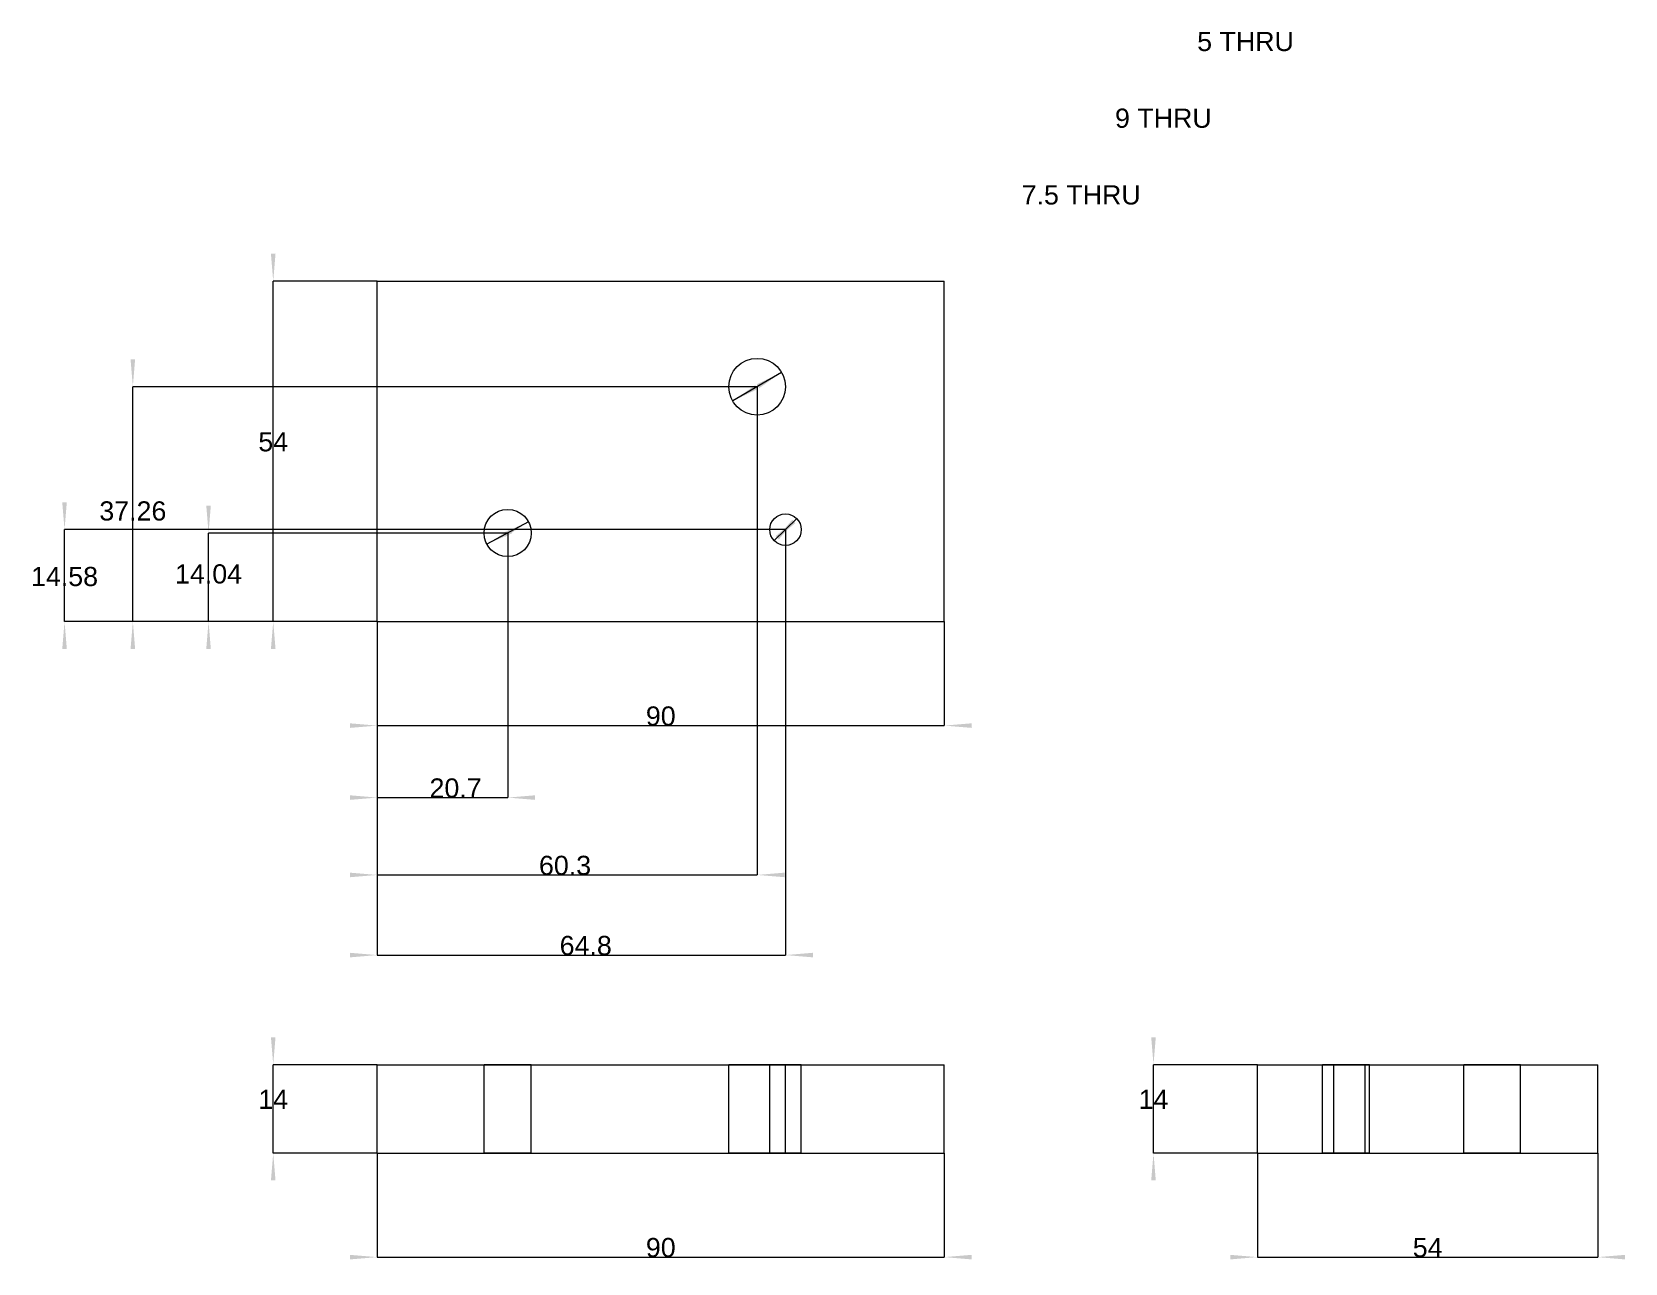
# Model space of a CAD drawing. Header units: millimetres. Extents: x 65 to 356, y 57 to 282.
import ezdxf
from ezdxf.enums import TextEntityAlignment as Align

# ---------------------------------------------------------------- set-up
doc = ezdxf.new("R2010")
doc.units = ezdxf.units.MM
doc.layers.get('0').update_dxf_attribs({"linetype": 'CONTINUOUS'})
for name, color, linetype in [('D', 7, 'CONTINUOUS'), ('D001', 7, 'CONTINUOUS'), ('D002', 7, 'CONTINUOUS'), ('D003', 7, 'CONTINUOUS'), ('D004', 7, 'CONTINUOUS'), ('D005', 7, 'CONTINUOUS'), ('D006', 7, 'CONTINUOUS'), ('D007', 7, 'CONTINUOUS'), ('D008', 7, 'CONTINUOUS'), ('D009', 7, 'CONTINUOUS'), ('D010', 7, 'CONTINUOUS'), ('D011', 7, 'CONTINUOUS'), ('D012', 7, 'CONTINUOUS'), ('D013', 7, 'CONTINUOUS'), ('D014', 7, 'CONTINUOUS'), ('Front', 7, 'CONTINUOUS'), ('Right', 7, 'CONTINUOUS'), ('Top', 7, 'CONTINUOUS')]:
    doc.layers.add(name, color=color, linetype=linetype)
doc.styles.get("Standard").update_dxf_attribs({"font": 'arial.ttf'})
doc.dimstyles.get("Standard").update_dxf_attribs({"dimscale": 0, "dimtxt": 2.5, "dimasz": 2.5, "dimexe": 1.25, "dimexo": 0.625, "dimtad": 1, "dimtxsty": 'STANDARD', "dimcen": 2.5, "dimazin": 3, "dimtfac": 1, "dimtmove": 0, "dimatfit": 3})

# ---------------------------------------------------------------- blocks, each defined once
blk = doc.blocks.new('*D')
at = {"color": 0}
for points in [[(123.25, 57.5333), (123.25, 58.3667), (128.25, 57.95)], [(236.75, 57.5333), (236.75, 58.3667), (231.75, 57.95)]]:
    blk.add_solid(points, dxfattribs=at)
at = {"layer": 'D'}
for p, q in [((128.25, 76.95), (128.25, 57.95)), ((231.75, 76.95), (231.75, 57.95)), ((128.25, 57.95), (231.75, 57.95))]:
    blk.add_line(p, q, dxfattribs=at)
blk.add_text('90', height=3.5, dxfattribs=at).set_placement((180, 57.95), align=Align.CENTER)
blk = doc.blocks.new('*D001')
at = {"color": 0}
for points in [[(108.833, 98.05), (109.667, 98.05), (109.25, 93.05)], [(108.833, 71.95), (109.667, 71.95), (109.25, 76.95)]]:
    blk.add_solid(points, dxfattribs=at)
at = {"layer": 'D001'}
for p, q in [((128.25, 93.05), (109.25, 93.05)), ((109.25, 76.95), (109.25, 93.05)), ((128.25, 76.95), (109.25, 76.95))]:
    blk.add_line(p, q, dxfattribs=at)
blk.add_text('14', height=3.5, dxfattribs=at).set_placement((109.25, 85), align=Align.CENTER)
blk = doc.blocks.new('*D002')
at = {"color": 0}
for points in [[(123.25, 154.533), (123.25, 155.367), (128.25, 154.95)], [(236.75, 154.533), (236.75, 155.367), (231.75, 154.95)]]:
    blk.add_solid(points, dxfattribs=at)
at = {"layer": 'D002'}
for p, q in [((128.25, 173.95), (128.25, 154.95)), ((231.75, 173.95), (231.75, 154.95)), ((128.25, 154.95), (231.75, 154.95))]:
    blk.add_line(p, q, dxfattribs=at)
blk.add_text('90', height=3.5, dxfattribs=at).set_placement((180, 154.95), align=Align.CENTER)
blk = doc.blocks.new('*D003')
at = {"color": 0}
for points in [[(108.833, 241.05), (109.667, 241.05), (109.25, 236.05)], [(108.833, 168.95), (109.667, 168.95), (109.25, 173.95)]]:
    blk.add_solid(points, dxfattribs=at)
at = {"layer": 'D003'}
for p, q in [((128.25, 236.05), (109.25, 236.05)), ((109.25, 173.95), (109.25, 236.05)), ((128.25, 173.95), (109.25, 173.95))]:
    blk.add_line(p, q, dxfattribs=at)
blk.add_text('54', height=3.5, dxfattribs=at).set_placement((109.25, 205), align=Align.CENTER)
blk = doc.blocks.new('*D004')
at = {"color": 0}
for points in [[(283.95, 57.5333), (283.95, 58.3667), (288.95, 57.95)], [(356.05, 57.5333), (356.05, 58.3667), (351.05, 57.95)]]:
    blk.add_solid(points, dxfattribs=at)
at = {"layer": 'D004'}
for p, q in [((288.95, 76.95), (288.95, 57.95)), ((351.05, 76.95), (351.05, 57.95)), ((288.95, 57.95), (351.05, 57.95))]:
    blk.add_line(p, q, dxfattribs=at)
blk.add_text('54', height=3.5, dxfattribs=at).set_placement((320, 57.95), align=Align.CENTER)
blk = doc.blocks.new('*D005')
at = {"color": 0}
for points in [[(269.533, 98.05), (270.367, 98.05), (269.95, 93.05)], [(269.533, 71.95), (270.367, 71.95), (269.95, 76.95)]]:
    blk.add_solid(points, dxfattribs=at)
at = {"layer": 'D005'}
for p, q in [((288.95, 93.05), (269.95, 93.05)), ((269.95, 76.95), (269.95, 93.05)), ((288.95, 76.95), (269.95, 76.95))]:
    blk.add_line(p, q, dxfattribs=at)
blk.add_text('14', height=3.5, dxfattribs=at).set_placement((269.95, 85), align=Align.CENTER)
blk = doc.blocks.new('*D006')
at = {"color": 0}
for points in [[(123.25, 141.395), (123.25, 142.229), (128.25, 141.812)], [(157.055, 141.395), (157.055, 142.229), (152.055, 141.812)]]:
    blk.add_solid(points, dxfattribs=at)
at = {"layer": 'D006'}
for p, q in [((152.055, 190.096), (152.055, 141.812)), ((128.25, 173.95), (128.25, 141.812)), ((128.25, 141.812), (152.055, 141.812))]:
    blk.add_line(p, q, dxfattribs=at)
blk.add_text('20.7', height=3.5, dxfattribs=at).set_placement((142.543, 141.812), align=Align.CENTER)
blk = doc.blocks.new('*D007')
at = {"color": 0}
for points in [[(97.0267, 195.096), (97.86, 195.096), (97.4434, 190.096)], [(97.0267, 168.95), (97.86, 168.95), (97.4434, 173.95)]]:
    blk.add_solid(points, dxfattribs=at)
at = {"layer": 'D007'}
for p, q in [((152.055, 190.096), (97.4434, 190.096)), ((97.4434, 173.95), (97.4434, 190.096)), ((128.25, 173.95), (97.4434, 173.95))]:
    blk.add_line(p, q, dxfattribs=at)
blk.add_text('14.04', height=3.5, dxfattribs=at).set_placement((97.4434, 180.882), align=Align.CENTER)
blk = doc.blocks.new('*D008')
at = {"color": 0}
for points in [[(151.646, 189.404), (151.252, 190.138), (155.856, 192.133)], [(152.858, 190.054), (152.464, 190.788), (148.254, 188.059)]]:
    blk.add_solid(points, dxfattribs=at)
at = {"layer": 'D008'}
blk.add_line((155.856, 192.133), (148.254, 188.059), dxfattribs=at)
blk.add_text('7.5 THRU', height=3.5, dxfattribs=at).set_placement((256.75, 250.05), align=Align.CENTER)
blk = doc.blocks.new('*D009')
at = {"color": 0}
for points in [[(123.25, 127.28), (123.25, 128.113), (128.25, 127.697)], [(202.595, 127.28), (202.595, 128.113), (197.595, 127.697)]]:
    blk.add_solid(points, dxfattribs=at)
at = {"layer": 'D009'}
for p, q in [((197.595, 216.799), (197.595, 127.697)), ((128.25, 173.95), (128.25, 127.697)), ((128.25, 127.697), (197.595, 127.697))]:
    blk.add_line(p, q, dxfattribs=at)
blk.add_text('60.3', height=3.5, dxfattribs=at).set_placement((162.522, 127.697), align=Align.CENTER)
blk = doc.blocks.new('*D010')
at = {"color": 0}
for points in [[(83.2051, 221.799), (84.0384, 221.799), (83.6217, 216.799)], [(83.2051, 168.95), (84.0384, 168.95), (83.6217, 173.95)]]:
    blk.add_solid(points, dxfattribs=at)
at = {"layer": 'D010'}
for p, q in [((197.595, 216.799), (83.6217, 216.799)), ((83.6217, 173.95), (83.6217, 216.799)), ((128.25, 173.95), (83.6217, 173.95))]:
    blk.add_line(p, q, dxfattribs=at)
blk.add_text('37.26', height=3.5, dxfattribs=at).set_placement((83.6217, 192.377), align=Align.CENTER)
blk = doc.blocks.new('*D011')
at = {"color": 0}
for points in [[(197.956, 216.528), (197.536, 217.247), (202.063, 219.41)], [(197.654, 216.351), (197.234, 217.07), (193.127, 214.188)]]:
    blk.add_solid(points, dxfattribs=at)
at = {"layer": 'D011'}
blk.add_line((202.063, 219.41), (193.127, 214.188), dxfattribs=at)
blk.add_text('9 THRU', height=3.5, dxfattribs=at).set_placement((271.75, 264.05), align=Align.CENTER)
blk = doc.blocks.new('*D012')
at = {"color": 0}
for points in [[(123.25, 112.655), (123.25, 113.489), (128.25, 113.072)], [(207.77, 112.655), (207.77, 113.489), (202.77, 113.072)]]:
    blk.add_solid(points, dxfattribs=at)
at = {"layer": 'D012'}
for p, q in [((202.77, 190.717), (202.77, 113.072)), ((128.25, 173.95), (128.25, 113.072)), ((128.25, 113.072), (202.77, 113.072))]:
    blk.add_line(p, q, dxfattribs=at)
blk.add_text('64.8', height=3.5, dxfattribs=at).set_placement((166.302, 113.072), align=Align.CENTER)
blk = doc.blocks.new('*D013')
at = {"color": 0}
for points in [[(70.7358, 195.717), (71.5691, 195.717), (71.1524, 190.717)], [(70.7358, 168.95), (71.5691, 168.95), (71.1524, 173.95)]]:
    blk.add_solid(points, dxfattribs=at)
at = {"layer": 'D013'}
for p, q in [((202.77, 190.717), (71.1524, 190.717)), ((71.1524, 173.95), (71.1524, 190.717)), ((128.25, 173.95), (71.1524, 173.95))]:
    blk.add_line(p, q, dxfattribs=at)
blk.add_text('14.58', height=3.5, dxfattribs=at).set_placement((71.1524, 180.412), align=Align.CENTER)
blk = doc.blocks.new('*D014')
at = {"color": 0}
for points in [[(204.577, 191.91), (203.993, 192.504), (200.72, 188.701)], [(201.547, 188.93), (200.963, 189.524), (204.82, 192.733)]]:
    blk.add_solid(points, dxfattribs=at)
at = {"layer": 'D014'}
blk.add_line((204.82, 192.733), (200.72, 188.701), dxfattribs=at)
blk.add_text('5 THRU', height=3.5, dxfattribs=at).set_placement((286.75, 278.05), align=Align.CENTER)

msp = doc.modelspace()

# ---------------------------------------------------------------- linework, layer by layer
at = {"layer": 'Front'}
for p, q in [((128.25, 76.95), (128.25, 93.05)), ((128.25, 93.05), (231.75, 93.05)), ((128.25, 76.95), (128.25, 93.05)), ((128.25, 93.05), (231.75, 93.05)), ((147.743, 76.95), (147.743, 93.05)), ((156.368, 76.95), (156.368, 93.05)), ((192.42, 76.95), (192.42, 93.05)), ((199.895, 76.95), (199.895, 93.05)), ((202.77, 76.95), (202.77, 93.05)), ((205.645, 76.95), (205.645, 93.05)), ((231.75, 76.95), (231.75, 93.05)), ((231.75, 76.95), (231.75, 93.05)), ((128.25, 76.95), (231.75, 76.95)), ((128.25, 76.95), (231.75, 76.95))]:
    msp.add_line(p, q, dxfattribs=at)
for points in [[(156.368, 93.05), (156.259, 93.05), (155.94, 93.05), (155.427, 93.05), (154.744, 93.05), (153.926, 93.05), (153.015, 93.05), (152.055, 93.05), (151.095, 93.05), (150.184, 93.05), (149.366, 93.05), (148.683, 93.05), (148.17, 93.05), (147.851, 93.05), (147.743, 93.05)], [(147.743, 93.05), (147.851, 93.05), (148.17, 93.05), (148.683, 93.05), (149.366, 93.05), (150.184, 93.05), (151.095, 93.05), (152.055, 93.05), (153.015, 93.05), (153.926, 93.05), (154.744, 93.05), (155.427, 93.05), (155.94, 93.05), (156.259, 93.05), (156.368, 93.05)], [(202.77, 93.05), (202.64, 93.05), (202.258, 93.05), (201.641, 93.05), (200.822, 93.05), (199.84, 93.05), (198.747, 93.05), (197.595, 93.05), (196.443, 93.05), (195.35, 93.05), (194.368, 93.05), (193.549, 93.05), (192.932, 93.05), (192.55, 93.05), (192.42, 93.05)], [(192.42, 93.05), (192.55, 93.05), (192.932, 93.05), (193.549, 93.05), (194.368, 93.05), (195.35, 93.05), (196.443, 93.05), (197.595, 93.05), (198.747, 93.05), (199.84, 93.05), (200.822, 93.05), (201.641, 93.05), (202.258, 93.05), (202.64, 93.05), (202.77, 93.05)], [(205.645, 93.05), (205.573, 93.05), (205.36, 93.05), (205.018, 93.05), (204.563, 93.05), (204.017, 93.05), (203.41, 93.05), (202.77, 93.05), (202.13, 93.05), (201.523, 93.05), (200.977, 93.05), (200.522, 93.05), (200.18, 93.05), (199.967, 93.05), (199.895, 93.05)], [(199.895, 93.05), (199.967, 93.05), (200.18, 93.05), (200.522, 93.05), (200.977, 93.05), (201.523, 93.05), (202.13, 93.05), (202.77, 93.05), (203.41, 93.05), (204.017, 93.05), (204.563, 93.05), (205.018, 93.05), (205.36, 93.05), (205.573, 93.05), (205.645, 93.05)], [(156.368, 76.95), (156.259, 76.95), (155.94, 76.95), (155.427, 76.95), (154.744, 76.95), (153.926, 76.95), (153.015, 76.95), (152.055, 76.95), (151.095, 76.95), (150.184, 76.95), (149.366, 76.95), (148.683, 76.95), (148.17, 76.95), (147.851, 76.95), (147.743, 76.95)], [(147.743, 76.95), (147.851, 76.95), (148.17, 76.95), (148.683, 76.95), (149.366, 76.95), (150.184, 76.95), (151.095, 76.95), (152.055, 76.95), (153.015, 76.95), (153.926, 76.95), (154.744, 76.95), (155.427, 76.95), (155.94, 76.95), (156.259, 76.95), (156.368, 76.95)], [(202.77, 76.95), (202.64, 76.95), (202.258, 76.95), (201.641, 76.95), (200.822, 76.95), (199.84, 76.95), (198.747, 76.95), (197.595, 76.95), (196.443, 76.95), (195.35, 76.95), (194.368, 76.95), (193.549, 76.95), (192.932, 76.95), (192.55, 76.95), (192.42, 76.95)], [(192.42, 76.95), (192.55, 76.95), (192.932, 76.95), (193.549, 76.95), (194.368, 76.95), (195.35, 76.95), (196.443, 76.95), (197.595, 76.95), (198.747, 76.95), (199.84, 76.95), (200.822, 76.95), (201.641, 76.95), (202.258, 76.95), (202.64, 76.95), (202.77, 76.95)], [(205.645, 76.95), (205.573, 76.95), (205.36, 76.95), (205.018, 76.95), (204.563, 76.95), (204.017, 76.95), (203.41, 76.95), (202.77, 76.95), (202.13, 76.95), (201.523, 76.95), (200.977, 76.95), (200.522, 76.95), (200.18, 76.95), (199.967, 76.95), (199.895, 76.95)], [(199.895, 76.95), (199.967, 76.95), (200.18, 76.95), (200.522, 76.95), (200.977, 76.95), (201.523, 76.95), (202.13, 76.95), (202.77, 76.95), (203.41, 76.95), (204.017, 76.95), (204.563, 76.95), (205.018, 76.95), (205.36, 76.95), (205.573, 76.95), (205.645, 76.95)]]:
    msp.add_open_spline(points, degree=1, dxfattribs=at)
at = {"layer": 'Right'}
for p, q in [((288.95, 76.95), (288.95, 93.05)), ((288.95, 93.05), (351.05, 93.05)), ((288.95, 76.95), (288.95, 93.05)), ((288.95, 93.05), (351.05, 93.05)), ((300.784, 76.95), (300.784, 93.05)), ((302.842, 76.95), (302.842, 93.05)), ((308.592, 76.95), (308.592, 93.05)), ((309.409, 76.95), (309.409, 93.05)), ((326.624, 76.95), (326.624, 93.05)), ((336.974, 76.95), (336.974, 93.05)), ((351.05, 76.95), (351.05, 93.05)), ((351.05, 76.95), (351.05, 93.05)), ((288.95, 76.95), (351.05, 76.95)), ((288.95, 76.95), (351.05, 76.95))]:
    msp.add_line(p, q, dxfattribs=at)
for points in [[(309.409, 93.05), (309.3, 93.05), (308.981, 93.05), (308.468, 93.05), (307.785, 93.05), (306.967, 93.05), (306.056, 93.05), (305.096, 93.05), (304.136, 93.05), (303.225, 93.05), (302.407, 93.05), (301.724, 93.05), (301.211, 93.05), (300.892, 93.05), (300.784, 93.05)], [(308.592, 93.05), (308.52, 93.05), (308.307, 93.05), (307.965, 93.05), (307.51, 93.05), (306.964, 93.05), (306.357, 93.05), (305.717, 93.05), (305.077, 93.05), (304.47, 93.05), (303.924, 93.05), (303.469, 93.05), (303.127, 93.05), (302.914, 93.05), (302.842, 93.05)], [(305.096, 93.05), (305.579, 93.05), (306.056, 93.05), (306.52, 93.05), (306.967, 93.05), (307.39, 93.05), (307.785, 93.05), (308.145, 93.05), (308.468, 93.05), (308.747, 93.05), (308.981, 93.05), (309.166, 93.05), (309.3, 93.05), (309.381, 93.05), (309.409, 93.05)], [(305.717, 93.05), (306.039, 93.05), (306.357, 93.05), (306.667, 93.05), (306.964, 93.05), (307.247, 93.05), (307.51, 93.05), (307.75, 93.05), (307.965, 93.05), (308.151, 93.05), (308.307, 93.05), (308.431, 93.05), (308.52, 93.05), (308.574, 93.05), (308.592, 93.05)], [(336.974, 93.05), (336.844, 93.05), (336.462, 93.05), (335.845, 93.05), (335.026, 93.05), (334.044, 93.05), (332.951, 93.05), (331.799, 93.05), (330.647, 93.05), (329.554, 93.05), (328.572, 93.05), (327.753, 93.05), (327.136, 93.05), (326.754, 93.05), (326.624, 93.05)], [(331.799, 93.05), (332.378, 93.05), (332.951, 93.05), (333.508, 93.05), (334.044, 93.05), (334.552, 93.05), (335.026, 93.05), (335.458, 93.05), (335.845, 93.05), (336.181, 93.05), (336.462, 93.05), (336.684, 93.05), (336.844, 93.05), (336.941, 93.05), (336.974, 93.05)], [(309.409, 76.95), (309.3, 76.95), (308.981, 76.95), (308.468, 76.95), (307.785, 76.95), (306.967, 76.95), (306.056, 76.95), (305.096, 76.95), (304.136, 76.95), (303.225, 76.95), (302.407, 76.95), (301.724, 76.95), (301.211, 76.95), (300.892, 76.95), (300.784, 76.95)], [(308.592, 76.95), (308.52, 76.95), (308.307, 76.95), (307.965, 76.95), (307.51, 76.95), (306.964, 76.95), (306.357, 76.95), (305.717, 76.95), (305.077, 76.95), (304.47, 76.95), (303.924, 76.95), (303.469, 76.95), (303.127, 76.95), (302.914, 76.95), (302.842, 76.95)], [(305.096, 76.95), (305.579, 76.95), (306.056, 76.95), (306.52, 76.95), (306.967, 76.95), (307.39, 76.95), (307.785, 76.95), (308.145, 76.95), (308.468, 76.95), (308.747, 76.95), (308.981, 76.95), (309.166, 76.95), (309.3, 76.95), (309.381, 76.95), (309.409, 76.95)], [(305.717, 76.95), (306.039, 76.95), (306.357, 76.95), (306.667, 76.95), (306.964, 76.95), (307.247, 76.95), (307.51, 76.95), (307.75, 76.95), (307.965, 76.95), (308.151, 76.95), (308.307, 76.95), (308.431, 76.95), (308.52, 76.95), (308.574, 76.95), (308.592, 76.95)], [(336.974, 76.95), (336.844, 76.95), (336.462, 76.95), (335.845, 76.95), (335.026, 76.95), (334.044, 76.95), (332.951, 76.95), (331.799, 76.95), (330.647, 76.95), (329.554, 76.95), (328.572, 76.95), (327.753, 76.95), (327.136, 76.95), (326.754, 76.95), (326.624, 76.95)], [(331.799, 76.95), (332.378, 76.95), (332.951, 76.95), (333.508, 76.95), (334.044, 76.95), (334.552, 76.95), (335.026, 76.95), (335.458, 76.95), (335.845, 76.95), (336.181, 76.95), (336.462, 76.95), (336.684, 76.95), (336.844, 76.95), (336.941, 76.95), (336.974, 76.95)]]:
    msp.add_open_spline(points, degree=1, dxfattribs=at)
for points in [[(300.784, 93.05), (300.797, 93.05), (300.811, 93.05), (300.851, 93.05), (300.892, 93.05), (300.959, 93.05), (301.026, 93.05), (301.118, 93.05), (301.211, 93.05), (301.328, 93.05), (301.445, 93.05), (301.584, 93.05), (301.724, 93.05), (301.885, 93.05), (302.047, 93.05), (302.227, 93.05), (302.407, 93.05), (302.604, 93.05), (302.802, 93.05), (303.013, 93.05), (303.225, 93.05), (303.448, 93.05), (303.672, 93.05), (303.904, 93.05), (304.136, 93.05), (304.611, 93.05), (305.096, 93.05)], [(302.842, 93.05), (302.851, 93.05), (302.86, 93.05), (302.887, 93.05), (302.914, 93.05), (302.959, 93.05), (303.003, 93.05), (303.065, 93.05), (303.127, 93.05), (303.205, 93.05), (303.283, 93.05), (303.376, 93.05), (303.469, 93.05), (303.577, 93.05), (303.684, 93.05), (303.804, 93.05), (303.924, 93.05), (304.056, 93.05), (304.187, 93.05), (304.328, 93.05), (304.47, 93.05), (304.619, 93.05), (304.767, 93.05), (304.922, 93.05), (305.077, 93.05), (305.394, 93.05), (305.717, 93.05)], [(326.624, 93.05), (326.64, 93.05), (326.657, 93.05), (326.705, 93.05), (326.754, 93.05), (326.834, 93.05), (326.914, 93.05), (327.025, 93.05), (327.136, 93.05), (327.277, 93.05), (327.417, 93.05), (327.585, 93.05), (327.753, 93.05), (327.946, 93.05), (328.14, 93.05), (328.356, 93.05), (328.572, 93.05), (328.809, 93.05), (329.046, 93.05), (329.3, 93.05), (329.554, 93.05), (329.822, 93.05), (330.09, 93.05), (330.369, 93.05), (330.647, 93.05), (331.218, 93.05), (331.799, 93.05)], [(300.784, 76.95), (300.797, 76.95), (300.811, 76.95), (300.851, 76.95), (300.892, 76.95), (300.959, 76.95), (301.026, 76.95), (301.118, 76.95), (301.211, 76.95), (301.328, 76.95), (301.445, 76.95), (301.584, 76.95), (301.724, 76.95), (301.885, 76.95), (302.047, 76.95), (302.227, 76.95), (302.407, 76.95), (302.604, 76.95), (302.802, 76.95), (303.013, 76.95), (303.225, 76.95), (303.448, 76.95), (303.672, 76.95), (303.904, 76.95), (304.136, 76.95), (304.611, 76.95), (305.096, 76.95)], [(302.842, 76.95), (302.851, 76.95), (302.86, 76.95), (302.887, 76.95), (302.914, 76.95), (302.959, 76.95), (303.003, 76.95), (303.065, 76.95), (303.127, 76.95), (303.205, 76.95), (303.283, 76.95), (303.376, 76.95), (303.469, 76.95), (303.577, 76.95), (303.684, 76.95), (303.804, 76.95), (303.924, 76.95), (304.056, 76.95), (304.187, 76.95), (304.328, 76.95), (304.47, 76.95), (304.619, 76.95), (304.767, 76.95), (304.922, 76.95), (305.077, 76.95), (305.394, 76.95), (305.717, 76.95)], [(326.624, 76.95), (326.64, 76.95), (326.657, 76.95), (326.705, 76.95), (326.754, 76.95), (326.834, 76.95), (326.914, 76.95), (327.025, 76.95), (327.136, 76.95), (327.277, 76.95), (327.417, 76.95), (327.585, 76.95), (327.753, 76.95), (327.946, 76.95), (328.14, 76.95), (328.356, 76.95), (328.572, 76.95), (328.809, 76.95), (329.046, 76.95), (329.3, 76.95), (329.554, 76.95), (329.822, 76.95), (330.09, 76.95), (330.369, 76.95), (330.647, 76.95), (331.218, 76.95), (331.799, 76.95)]]:
    msp.add_open_spline(points, degree=2, knots=[4.712389, 4.712389, 4.712389, 4.8245887, 4.8245887, 4.9367885, 4.9367885, 5.0489882, 5.0489882, 5.1611879, 5.1611879, 5.2733877, 5.2733877, 5.3855874, 5.3855874, 5.4977871, 5.4977871, 5.6099869, 5.6099869, 5.7221866, 5.7221866, 5.8343864, 5.8343864, 5.9465861, 5.9465861, 6.0587858, 6.0587858, 6.2831853, 6.2831853, 6.2831853], dxfattribs=at)
at = {"layer": 'Top'}
for p, q in [((128.25, 173.95), (128.25, 236.05)), ((128.25, 236.05), (231.75, 236.05)), ((128.25, 173.95), (128.25, 236.05)), ((128.25, 236.05), (231.75, 236.05)), ((231.75, 173.95), (231.75, 236.05)), ((231.75, 173.95), (231.75, 236.05)), ((128.25, 173.95), (231.75, 173.95)), ((128.25, 173.95), (231.75, 173.95))]:
    msp.add_line(p, q, dxfattribs=at)
for centre, radius in [((197.595, 216.799), 5.175), ((197.595, 216.799), 5.175), ((152.055, 190.096), 4.312), ((152.055, 190.096), 4.312), ((202.77, 190.717), 2.875), ((202.77, 190.717), 2.875)]:
    msp.add_circle(centre, radius, dxfattribs=at)

# ---------------------------------------------------------------- dimensions: what is measured, and where the dimension line sits
at = {"layer": 'D'}
dim = msp.add_linear_dim(base=(180, 57.95), p1=(128.25, 76.95), p2=(231.75, 76.95), text='90', dimstyle='STANDARD', dxfattribs=at)
dim.commit()
dim.dimension.update_dxf_attribs({"geometry": '*D', "text_midpoint": (180, 62.95)})
at = {"layer": 'D001'}
dim = msp.add_linear_dim(base=(109.25, 85), p1=(128.25, 76.95), p2=(128.25, 93.05), angle=90, text='14', dimstyle='STANDARD', dxfattribs=at)
dim.commit()
dim.dimension.update_dxf_attribs({"geometry": '*D001', "text_midpoint": (114.25, 85)})
at = {"layer": 'D002'}
dim = msp.add_linear_dim(base=(180, 154.95), p1=(128.25, 173.95), p2=(231.75, 173.95), text='90', dimstyle='STANDARD', dxfattribs=at)
dim.commit()
dim.dimension.update_dxf_attribs({"geometry": '*D002', "text_midpoint": (180, 159.95)})
at = {"layer": 'D003'}
dim = msp.add_linear_dim(base=(109.25, 205), p1=(128.25, 173.95), p2=(128.25, 236.05), angle=90, text='54', dimstyle='STANDARD', dxfattribs=at)
dim.commit()
dim.dimension.update_dxf_attribs({"geometry": '*D003', "text_midpoint": (114.25, 205)})
at = {"layer": 'D004'}
dim = msp.add_linear_dim(base=(320, 57.95), p1=(288.95, 76.95), p2=(351.05, 76.95), text='54', dimstyle='STANDARD', dxfattribs=at)
dim.commit()
dim.dimension.update_dxf_attribs({"geometry": '*D004', "text_midpoint": (320, 62.95)})
at = {"layer": 'D005'}
dim = msp.add_linear_dim(base=(269.95, 85), p1=(288.95, 76.95), p2=(288.95, 93.05), angle=90, text='14', dimstyle='STANDARD', dxfattribs=at)
dim.commit()
dim.dimension.update_dxf_attribs({"geometry": '*D005', "text_midpoint": (274.95, 85)})
at = {"layer": 'D006'}
dim = msp.add_linear_dim(base=(142.543, 141.812), p1=(128.25, 173.95), p2=(152.055, 190.096), text='20.7', dimstyle='STANDARD', dxfattribs=at)
dim.commit()
dim.dimension.update_dxf_attribs({"geometry": '*D006', "text_midpoint": (145.35, 145.95)})
at = {"layer": 'D007'}
dim = msp.add_linear_dim(base=(97.443, 180.882), p1=(128.25, 173.95), p2=(152.055, 190.096), angle=90, text='14.04', dimstyle='STANDARD', dxfattribs=at)
dim.commit()
dim.dimension.update_dxf_attribs({"geometry": '*D007', "text_midpoint": (100.25, 185.02)})
at = {"layer": 'D008'}
dim = msp.add_diameter_dim_2p(p1=(155.856, 192.133), p2=(148.254, 188.059), text='7.5 THRU', dimstyle='STANDARD', dxfattribs=at)
dim.commit()
dim.dimension.update_dxf_attribs({"geometry": '*D008', "text_midpoint": (256.75, 250.05)})
at = {"layer": 'D009'}
dim = msp.add_linear_dim(base=(162.522, 127.697), p1=(128.25, 173.95), p2=(197.595, 216.799), text='60.3', dimstyle='STANDARD', dxfattribs=at)
dim.commit()
dim.dimension.update_dxf_attribs({"geometry": '*D009', "text_midpoint": (165.15, 131.95)})
at = {"layer": 'D010'}
dim = msp.add_linear_dim(base=(83.622, 192.377), p1=(128.25, 173.95), p2=(197.595, 216.799), angle=90, text='37.26', dimstyle='STANDARD', dxfattribs=at)
dim.commit()
dim.dimension.update_dxf_attribs({"geometry": '*D010', "text_midpoint": (86.25, 196.63)})
at = {"layer": 'D011'}
dim = msp.add_diameter_dim_2p(p1=(202.063, 219.41), p2=(193.127, 214.188), text='9 THRU', dimstyle='STANDARD', dxfattribs=at)
dim.commit()
dim.dimension.update_dxf_attribs({"geometry": '*D011', "text_midpoint": (271.75, 264.05)})
at = {"layer": 'D012'}
dim = msp.add_linear_dim(base=(166.302, 113.072), p1=(128.25, 173.95), p2=(202.77, 190.717), text='64.8', dimstyle='STANDARD', dxfattribs=at)
dim.commit()
dim.dimension.update_dxf_attribs({"geometry": '*D012', "text_midpoint": (167.4, 117.95)})
at = {"layer": 'D013'}
dim = msp.add_linear_dim(base=(71.152, 180.412), p1=(128.25, 173.95), p2=(202.77, 190.717), angle=90, text='14.58', dimstyle='STANDARD', dxfattribs=at)
dim.commit()
dim.dimension.update_dxf_attribs({"geometry": '*D013', "text_midpoint": (72.25, 185.29)})
at = {"layer": 'D014'}
dim = msp.add_diameter_dim_2p(p1=(204.82, 192.733), p2=(200.72, 188.701), text='5 THRU', dimstyle='STANDARD', dxfattribs=at)
dim.commit()
dim.dimension.update_dxf_attribs({"geometry": '*D014', "text_midpoint": (286.75, 278.05)})

doc.saveas('drawing.dxf')
